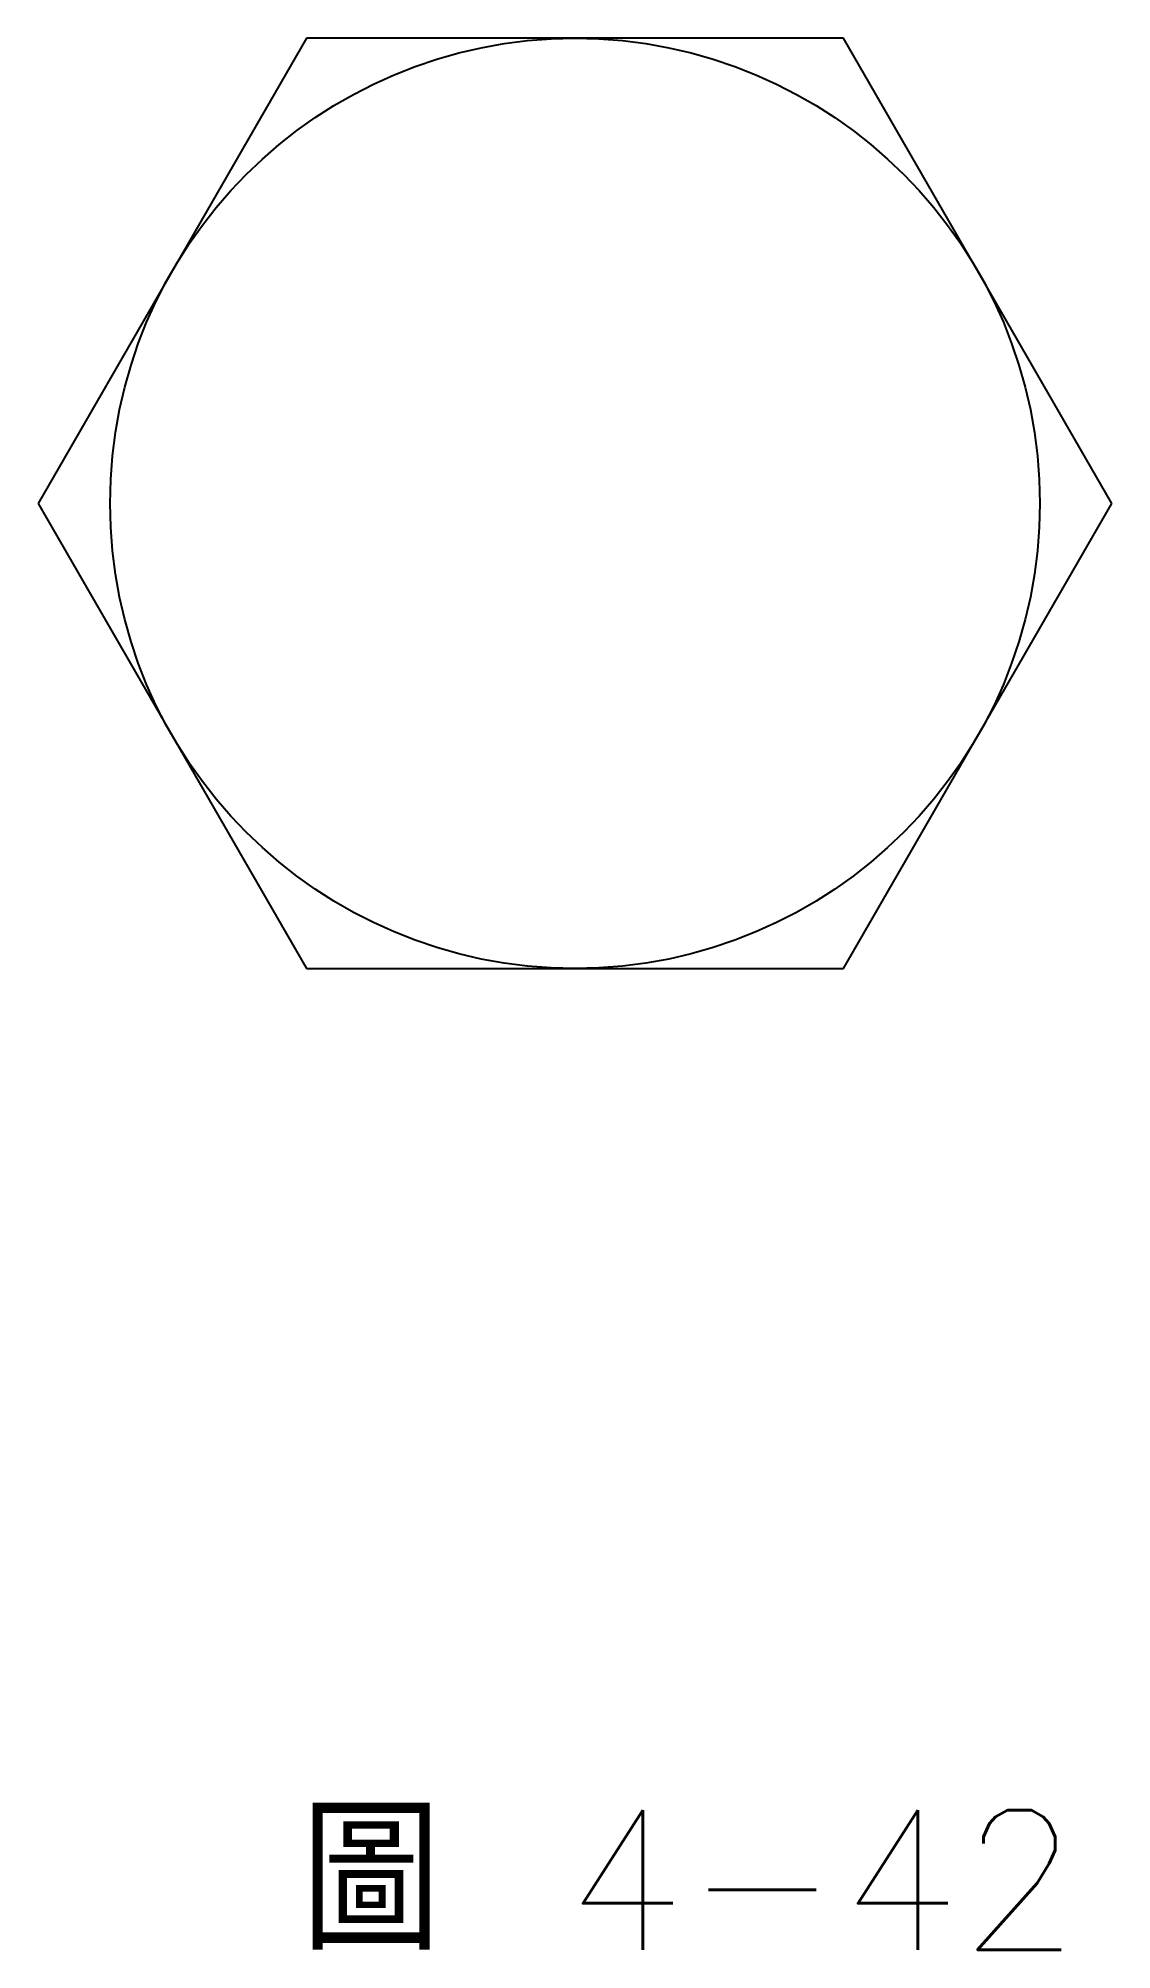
# Model space of a CAD drawing. Extents: x 148.9 to 172, y -143.6 to -102.5.
import ezdxf

# ---------------------------------------------------------------- set-up
doc = ezdxf.new("R2010")
doc.units = 0
doc.layers.add('輪廓線', color=7, linetype='CONTINUOUS')
doc.styles.add('CNS', font='txt.shx', dxfattribs={"width": 0.75, "height": 3, "bigfont": 'chineset.shx'})

msp = doc.modelspace()

# ---------------------------------------------------------------- linework, layer by layer
at = {"layer": '輪廓線'}
for p, q in [((154.709, -102.529), (148.935, -112.529)), ((166.256, -102.529), (154.709, -102.529)), ((172.029, -112.529), (166.256, -102.529)), ((148.935, -112.529), (154.709, -122.529)), ((166.256, -122.529), (172.029, -112.529)), ((154.709, -122.529), (166.256, -122.529))]:
    msp.add_line(p, q, dxfattribs=at)
msp.add_circle((160.482, -112.529), 10, dxfattribs=at)

# ---------------------------------------------------------------- texts
at = {"layer": '輪廓線', "style": 'CNS'}
msp.add_text('圖 4-42', height=3, dxfattribs=at).set_placement((154.596, -143.626))

doc.saveas('drawing.dxf')
